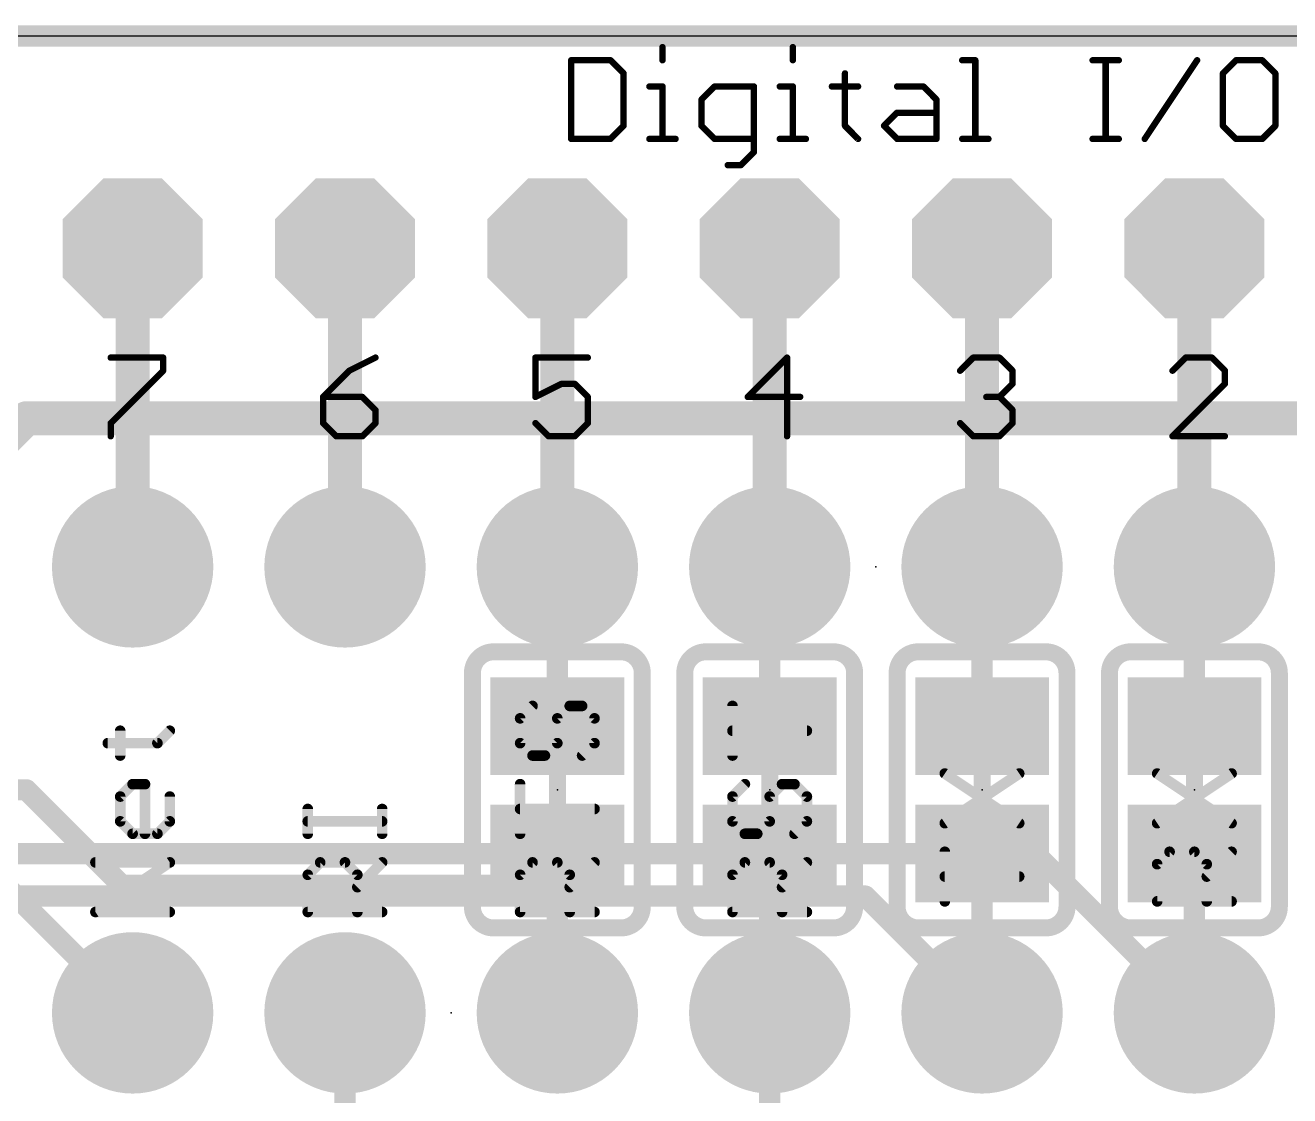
# Model space of a CAD drawing. Extents: x -0.1 to 68.7, y -0.1 to 53.5.
# Drawn here: x 44.44 to 59.56, y 40.67 to 53.47 of the extents above; entities that cross this region are included whole.
import ezdxf

# ---------------------------------------------------------------- set-up
doc = ezdxf.new("R2010")
doc.units = 0
for name, color, linetype in [('1', 12, 'CONTINUOUS'), ('16', 132, 'CONTINUOUS'), ('17', 110, 'CONTINUOUS'), ('20', 53, 'CONTINUOUS'), ('21', 40, 'CONTINUOUS'), ('22', 6, 'CONTINUOUS'), ('23', 53, 'CONTINUOUS'), ('24', 53, 'CONTINUOUS')]:
    doc.layers.add(name, color=color, linetype=linetype)

# ---------------------------------------------------------------- blocks, each defined once
blk = doc.blocks.new('ROUNDP')
at = {"const_width": 0.5}
blk.add_lwpolyline([(0, -0.25, 1), (0, 0.25, 1), (0, -0.25)], format="xyb", dxfattribs=at)
blk = doc.blocks.new('OCTAGONP')
at = {"const_width": 0.5}
blk.add_lwpolyline([(-0.25, -0.1036), (-0.25, 0.1036), (-0.1036, 0.25), (0.1036, 0.25), (0.25, 0.1036), (0.25, -0.1036), (0.1036, -0.25), (-0.1036, -0.25), (-0.25, -0.1036), (-0.25, 0.1036)], dxfattribs=at)
blk = doc.blocks.new('RECT')
blk.add_solid([(-0.5, -0.5), (0.5, -0.5), (-0.5, 0.5), (0.5, 0.5)])

msp = doc.modelspace()

# ---------------------------------------------------------------- linework, layer by layer
at = {"layer": '1'}
for points, const_width in [([(0, 53.34), (64.516, 53.34)], 0.254), ([(45.72, 50.8), (45.72, 46.99)], 0.4064), ([(48.26, 50.8), (48.26, 46.99)], 0.4064), ([(50.8, 50.8), (50.8, 46.99)], 0.4064), ([(53.34, 50.8), (53.34, 46.99)], 0.4064), ([(55.88, 50.8), (55.88, 46.99)], 0.4064), ([(58.42, 50.8), (58.42, 46.99)], 0.4064), ([(38.735, 43.561), (56.515, 43.561)], 0.254), ([(56.515, 43.561), (58.42, 41.656)], 0.254), ([(40.005, 43.053), (54.483, 43.053)], 0.254), ([(54.483, 43.053), (55.88, 41.656)], 0.254), ([(48.26, 39.116), (48.26, 41.656)], 0.254), ([(53.34, 40.513), (53.34, 41.656)], 0.254)]:
    msp.add_lwpolyline(points, dxfattribs=dict(at, const_width=const_width))
for points, const_width in [([(45.8216, 50.8, 1), (45.6184, 50.8)], 0.2032), ([(48.3616, 50.8, 1), (48.1584, 50.8)], 0.2032), ([(50.9016, 50.8, 1), (50.6984, 50.8)], 0.2032), ([(53.4416, 50.8, 1), (53.2384, 50.8)], 0.2032), ([(55.9816, 50.8, 1), (55.7784, 50.8)], 0.2032), ([(58.5216, 50.8, 1), (58.3184, 50.8)], 0.2032), ([(45.6184, 46.99, 1), (45.8216, 46.99)], 0.2032), ([(48.1584, 46.99, 1), (48.3616, 46.99)], 0.2032), ([(50.6984, 46.99, 1), (50.9016, 46.99)], 0.2032), ([(53.2384, 46.99, 1), (53.4416, 46.99)], 0.2032), ([(55.7784, 46.99, 1), (55.9816, 46.99)], 0.2032), ([(58.3184, 46.99, 1), (58.5216, 46.99)], 0.2032), ([(56.5599, 43.6059, 1), (56.4701, 43.5161)], 0.127), ([(56.515, 43.4975, 1), (56.515, 43.6245)], 0.127), ([(54.5279, 43.0979, 1), (54.4381, 43.0081)], 0.127), ([(54.483, 42.9895, 1), (54.483, 43.1165)], 0.127), ([(48.3235, 41.656, 1), (48.1965, 41.656)], 0.127), ([(53.4035, 41.656, 1), (53.2765, 41.656)], 0.127), ([(55.8351, 41.6111, 1), (55.9249, 41.7009)], 0.127), ([(58.3751, 41.6111, 1), (58.4649, 41.7009)], 0.127)]:
    msp.add_lwpolyline(points, format="xyb", dxfattribs=dict(at, const_width=const_width))
at = {"layer": '16'}
for points, const_width in [([(0, 53.34), (64.516, 53.34)], 0.254), ([(43.688, 48.006), (44.45, 48.768)], 0.4064), ([(44.45, 48.768), (64.77, 48.768)], 0.4064), ([(50.8, 45.085), (50.8, 46.99)], 0.254), ([(53.34, 46.99), (53.34, 45.085)], 0.254), ([(55.88, 46.99), (55.88, 45.085)], 0.254), ([(58.42, 46.99), (58.42, 45.085)], 0.254), ([(44.45, 44.323), (37.211, 44.323)], 0.254), ([(45.593, 43.18), (44.45, 44.323)], 0.254), ([(50.8, 43.561), (50.8, 43.18)], 0.254), ([(53.34, 43.561), (53.34, 41.656)], 0.254), ([(55.88, 43.561), (55.88, 41.656)], 0.254), ([(58.42, 43.561), (58.42, 41.656)], 0.254), ([(45.72, 41.656), (44.069, 43.307)], 0.254), ([(50.8, 43.18), (45.593, 43.18)], 0.254), ([(50.8, 43.18), (50.8, 41.656)], 0.254)]:
    msp.add_lwpolyline(points, dxfattribs=dict(at, const_width=const_width))
for points, const_width in [([(44.45, 48.8696, 1), (44.45, 48.6664)], 0.2032), ([(44.5218, 48.6962, 1), (44.3782, 48.8398)], 0.2032), ([(50.8635, 46.99, 1), (50.7365, 46.99)], 0.127), ([(53.4035, 46.99, 1), (53.2765, 46.99)], 0.127), ([(55.9435, 46.99, 1), (55.8165, 46.99)], 0.127), ([(58.4835, 46.99, 1), (58.3565, 46.99)], 0.127), ([(50.7365, 45.085, 1), (50.8635, 45.085)], 0.127), ([(53.2765, 45.085, 1), (53.4035, 45.085)], 0.127), ([(55.8165, 45.085, 1), (55.9435, 45.085)], 0.127), ([(58.3565, 45.085, 1), (58.4835, 45.085)], 0.127), ([(44.4949, 44.3679, 1), (44.4051, 44.2781)], 0.127), ([(44.45, 44.2595, 1), (44.45, 44.3865)], 0.127), ([(50.8635, 43.561, 1), (50.7365, 43.561)], 0.127), ([(53.4035, 43.561, 1), (53.2765, 43.561)], 0.127), ([(55.9435, 43.561, 1), (55.8165, 43.561)], 0.127), ([(58.4835, 43.561, 1), (58.3565, 43.561)], 0.127), ([(45.593, 43.2435, 1), (45.593, 43.1165)], 0.127), ([(45.5481, 43.1351, 1), (45.6379, 43.2249)], 0.127), ([(50.8635, 43.18, 1), (50.7365, 43.18)], 0.127), ([(50.8, 43.1165, 1), (50.8, 43.2435)], 0.127), ([(50.7365, 43.18, 1), (50.8635, 43.18)], 0.127), ([(45.6751, 41.6111, 1), (45.7649, 41.7009)], 0.127), ([(50.7365, 41.656, 1), (50.8635, 41.656)], 0.127), ([(53.2765, 41.656, 1), (53.4035, 41.656)], 0.127), ([(55.8165, 41.656, 1), (55.9435, 41.656)], 0.127), ([(58.3565, 41.656, 1), (58.4835, 41.656)], 0.127)]:
    msp.add_lwpolyline(points, format="xyb", dxfattribs=dict(at, const_width=const_width))
at = {"layer": '20'}
msp.add_line((0, 53.34), (64.516, 53.34), dxfattribs=at)
at = {"layer": '21'}
for points, const_width in [([(52.0764, 53.2055, 1), (52.0383, 53.2055)], 0.0381), ([(53.6356, 53.2055, 1), (53.5975, 53.2055)], 0.0381), ([(50.9841, 53.0487, 1), (50.946, 53.0487)], 0.0381), ([(50.9651, 53.0678, 1), (50.9651, 53.0297)], 0.0381), ([(51.4489, 53.0622, 1), (51.4219, 53.0352)], 0.0381), ([(51.4354, 53.0297, 1), (51.4354, 53.0678)], 0.0381), ([(55.6427, 53.0678, 1), (55.6427, 53.0297)], 0.0381), ([(55.8185, 53.0487, 1), (55.7804, 53.0487)], 0.0381), ([(55.7995, 53.0297, 1), (55.7995, 53.0678)], 0.0381), ([(57.2019, 53.0678, 1), (57.2019, 53.0297)], 0.0381), ([(57.3777, 53.0487, 1), (57.3396, 53.0487)], 0.0381), ([(57.5154, 53.0297, 1), (57.5154, 53.0678)], 0.0381), ([(58.4685, 53.0381, 1), (58.4368, 53.0593)], 0.0381), ([(58.9179, 53.0678, 1), (58.9179, 53.0297)], 0.0381), ([(58.9313, 53.0352, 1), (58.9044, 53.0622)], 0.0381), ([(59.2449, 53.0622, 1), (59.2179, 53.0352)], 0.0381), ([(59.2314, 53.0297, 1), (59.2314, 53.0678)], 0.0381), ([(52.0383, 53.0487, 1), (52.0764, 53.0487)], 0.0381), ([(53.5975, 53.0487, 1), (53.6356, 53.0487)], 0.0381), ([(51.6112, 52.8919, 1), (51.5731, 52.8919)], 0.0381), ([(51.5787, 52.8785, 1), (51.6056, 52.9054)], 0.0381), ([(54.2593, 52.8919, 1), (54.2212, 52.8919)], 0.0381), ([(58.7801, 52.8919, 1), (58.742, 52.8919)], 0.0381), ([(58.7476, 52.9054, 1), (58.7746, 52.8785)], 0.0381), ([(59.4072, 52.8919, 1), (59.3691, 52.8919)], 0.0381), ([(59.3747, 52.8785, 1), (59.4016, 52.9054)], 0.0381), ([(51.9006, 52.7542, 1), (51.9006, 52.7161)], 0.0381), ([(52.0764, 52.7352, 1), (52.0383, 52.7352)], 0.0381), ([(52.0574, 52.7161, 1), (52.0574, 52.7542)], 0.0381), ([(52.6811, 52.7542, 1), (52.6811, 52.7161)], 0.0381), ([(52.6945, 52.7217, 1), (52.6676, 52.7486)], 0.0381), ([(53.1704, 52.7352, 1), (53.1323, 52.7352)], 0.0381), ([(53.1514, 52.7161, 1), (53.1514, 52.7542)], 0.0381), ([(53.4598, 52.7542, 1), (53.4598, 52.7161)], 0.0381), ([(53.6356, 52.7352, 1), (53.5975, 52.7352)], 0.0381), ([(53.6166, 52.7161, 1), (53.6166, 52.7542)], 0.0381), ([(54.0835, 52.7542, 1), (54.0835, 52.7161)], 0.0381), ([(54.397, 52.7161, 1), (54.397, 52.7542)], 0.0381), ([(54.8639, 52.7542, 1), (54.8639, 52.7161)], 0.0381), ([(55.1909, 52.7486, 1), (55.164, 52.7217)], 0.0381), ([(55.1775, 52.7161, 1), (55.1775, 52.7542)], 0.0381), ([(52.5433, 52.5784, 1), (52.5052, 52.5784)], 0.0381), ([(52.5108, 52.5919, 1), (52.5378, 52.5649)], 0.0381), ([(55.3533, 52.5784, 1), (55.3152, 52.5784)], 0.0381), ([(55.3208, 52.5649, 1), (55.3477, 52.5919)], 0.0381), ([(54.8639, 52.4407, 1), (54.8639, 52.4026)], 0.0381), ([(54.8774, 52.4082, 1), (54.8505, 52.4351)], 0.0381), ([(55.3342, 52.4026, 1), (55.3342, 52.4407)], 0.0381), ([(51.5731, 52.2649, 1), (51.6112, 52.2649)], 0.0381), ([(51.6056, 52.2514, 1), (51.5787, 52.2783)], 0.0381), ([(52.5378, 52.2783, 1), (52.5108, 52.2514)], 0.0381), ([(52.5052, 52.2649, 1), (52.5433, 52.2649)], 0.0381), ([(54.2537, 52.2783, 1), (54.2268, 52.2514)], 0.0381), ([(54.2212, 52.2649, 1), (54.2593, 52.2649)], 0.0381), ([(54.7206, 52.2783, 1), (54.6937, 52.2514)], 0.0381), ([(54.6937, 52.2783, 1), (54.7206, 52.2514)], 0.0381), ([(58.742, 52.2649, 1), (58.7801, 52.2649)], 0.0381), ([(58.7746, 52.2783, 1), (58.7476, 52.2514)], 0.0381), ([(59.3691, 52.2649, 1), (59.4072, 52.2649)], 0.0381), ([(59.4016, 52.2514, 1), (59.3747, 52.2783)], 0.0381), ([(50.946, 52.1081, 1), (50.9841, 52.1081)], 0.0381), ([(50.9651, 52.1272, 1), (50.9651, 52.0891)], 0.0381), ([(51.4219, 52.1216, 1), (51.4489, 52.0946)], 0.0381), ([(51.4354, 52.0891, 1), (51.4354, 52.1272)], 0.0381), ([(51.9006, 52.1272, 1), (51.9006, 52.0891)], 0.0381), ([(52.0383, 52.1081, 1), (52.0764, 52.1081)], 0.0381), ([(52.2142, 52.0891, 1), (52.2142, 52.1272)], 0.0381), ([(52.6811, 52.1272, 1), (52.6811, 52.0891)], 0.0381), ([(52.6676, 52.0946, 1), (52.6945, 52.1216)], 0.0381), ([(53.1514, 52.0891, 1), (53.1514, 52.1272)], 0.0381), ([(53.4598, 52.1272, 1), (53.4598, 52.0891)], 0.0381), ([(53.5975, 52.1081, 1), (53.6356, 52.1081)], 0.0381), ([(53.7734, 52.0891, 1), (53.7734, 52.1272)], 0.0381), ([(54.3836, 52.0946, 1), (54.4105, 52.1216)], 0.0381), ([(54.8639, 52.1272, 1), (54.8639, 52.0891)], 0.0381), ([(54.8505, 52.0946, 1), (54.8774, 52.1216)], 0.0381), ([(55.3152, 52.1081, 1), (55.3533, 52.1081)], 0.0381), ([(55.3342, 52.0891, 1), (55.3342, 52.1272)], 0.0381), ([(55.6427, 52.1272, 1), (55.6427, 52.0891)], 0.0381), ([(55.7804, 52.1081, 1), (55.8185, 52.1081)], 0.0381), ([(55.9562, 52.0891, 1), (55.9562, 52.1272)], 0.0381), ([(57.2019, 52.1272, 1), (57.2019, 52.0891)], 0.0381), ([(57.3396, 52.1081, 1), (57.3777, 52.1081)], 0.0381), ([(57.5154, 52.0891, 1), (57.5154, 52.1272)], 0.0381), ([(57.8097, 52.1187, 1), (57.8414, 52.0975)], 0.0381), ([(58.9179, 52.1272, 1), (58.9179, 52.0891)], 0.0381), ([(58.9044, 52.0946, 1), (58.9313, 52.1216)], 0.0381), ([(59.2179, 52.1216, 1), (59.2449, 52.0946)], 0.0381), ([(59.2314, 52.0891, 1), (59.2314, 52.1272)], 0.0381), ([(53.1323, 51.9513, 1), (53.1704, 51.9513)], 0.0381), ([(53.1648, 51.9379, 1), (53.1379, 51.9648)], 0.0381), ([(52.8378, 51.8136, 1), (52.8378, 51.7755)], 0.0381), ([(52.9811, 51.808, 1), (53.0081, 51.7811)], 0.0381), ([(52.9946, 51.7755, 1), (52.9946, 51.8136)], 0.0381), ([(45.4576, 49.5118, 1), (45.4576, 49.4737)], 0.0381), ([(46.1037, 49.4927, 1), (46.0656, 49.4927)], 0.0381), ([(46.0847, 49.4737, 1), (46.0847, 49.5118)], 0.0381), ([(48.6332, 49.4757, 1), (48.6161, 49.5097)], 0.0381), ([(50.5376, 49.5118, 1), (50.5376, 49.4737)], 0.0381), ([(50.5566, 49.4927, 1), (50.5185, 49.4927)], 0.0381), ([(51.1647, 49.4737, 1), (51.1647, 49.5118)], 0.0381), ([(53.5669, 49.4927, 1), (53.5288, 49.4927)], 0.0381), ([(53.5614, 49.4792, 1), (53.5344, 49.5062)], 0.0381), ([(55.7743, 49.5118, 1), (55.7743, 49.4737)], 0.0381), ([(55.7878, 49.4792, 1), (55.7609, 49.5062)], 0.0381), ([(56.1014, 49.5062, 1), (56.0744, 49.4792)], 0.0381), ([(56.0879, 49.4737, 1), (56.0879, 49.5118)], 0.0381), ([(58.3143, 49.5118, 1), (58.3143, 49.4737)], 0.0381), ([(58.3278, 49.4792, 1), (58.3009, 49.5062)], 0.0381), ([(58.6414, 49.5062, 1), (58.6144, 49.4792)], 0.0381), ([(58.6279, 49.4737, 1), (58.6279, 49.5118)], 0.0381), ([(46.0656, 49.3359, 1), (46.1037, 49.3359)], 0.0381), ([(46.0981, 49.3225, 1), (46.0712, 49.3494)], 0.0381), ([(48.3026, 49.353, 1), (48.3196, 49.3189)], 0.0381), ([(48.3246, 49.3225, 1), (48.2976, 49.3494)], 0.0381), ([(55.6041, 49.3494, 1), (55.6311, 49.3225)], 0.0381), ([(56.2637, 49.3359, 1), (56.2256, 49.3359)], 0.0381), ([(56.2312, 49.3225, 1), (56.2581, 49.3494)], 0.0381), ([(58.1441, 49.3494, 1), (58.1711, 49.3225)], 0.0381), ([(58.8037, 49.3359, 1), (58.7656, 49.3359)], 0.0381), ([(58.7712, 49.3225, 1), (58.7981, 49.3494)], 0.0381), ([(50.8511, 49.1982, 1), (50.8511, 49.1601)], 0.0381), ([(50.8596, 49.1621, 1), (50.8426, 49.1962)], 0.0381), ([(51.0214, 49.1926, 1), (50.9944, 49.1657)], 0.0381), ([(51.0079, 49.1601, 1), (51.0079, 49.1982)], 0.0381), ([(56.2256, 49.1792, 1), (56.2637, 49.1792)], 0.0381), ([(56.2581, 49.1657, 1), (56.2312, 49.1926)], 0.0381), ([(58.7656, 49.1792, 1), (58.8037, 49.1792)], 0.0381), ([(58.7981, 49.1657, 1), (58.7712, 49.1926)], 0.0381), ([(48.0166, 49.0224, 1), (47.9785, 49.0224)], 0.0381), ([(47.9976, 49.0415, 1), (47.9976, 49.0034)], 0.0381), ([(47.9841, 49.0359, 1), (48.0111, 49.0089)], 0.0381), ([(48.4814, 49.0359, 1), (48.4544, 49.0089)], 0.0381), ([(48.4679, 49.0034, 1), (48.4679, 49.0415)], 0.0381), ([(50.5291, 49.0394, 1), (50.5461, 49.0054)], 0.0381), ([(50.5185, 49.0224, 1), (50.5566, 49.0224)], 0.0381), ([(51.1837, 49.0224, 1), (51.1456, 49.0224)], 0.0381), ([(51.1512, 49.0089, 1), (51.1781, 49.0359)], 0.0381), ([(53.0776, 49.0415, 1), (53.0776, 49.0034)], 0.0381), ([(53.0641, 49.0359, 1), (53.0911, 49.0089)], 0.0381), ([(53.7047, 49.0034, 1), (53.7047, 49.0415)], 0.0381), ([(55.9311, 49.0415, 1), (55.9311, 49.0034)], 0.0381), ([(56.1014, 49.0359, 1), (56.0744, 49.0089)], 0.0381), ([(56.0744, 49.0359, 1), (56.1014, 49.0089)], 0.0381), ([(56.0879, 49.0034, 1), (56.0879, 49.0415)], 0.0381), ([(48.6437, 48.8656, 1), (48.6056, 48.8656)], 0.0381), ([(48.6112, 48.8522, 1), (48.6381, 48.8791)], 0.0381), ([(56.2637, 48.8656, 1), (56.2256, 48.8656)], 0.0381), ([(56.2312, 48.8522, 1), (56.2581, 48.8791)], 0.0381), ([(45.4766, 48.7089, 1), (45.4385, 48.7089)], 0.0381), ([(45.4441, 48.7223, 1), (45.4711, 48.6954)], 0.0381), ([(47.9785, 48.7089, 1), (48.0166, 48.7089)], 0.0381), ([(48.0111, 48.7223, 1), (47.9841, 48.6954)], 0.0381), ([(48.6056, 48.7089, 1), (48.6437, 48.7089)], 0.0381), ([(48.6381, 48.6954, 1), (48.6112, 48.7223)], 0.0381), ([(50.5511, 48.7223, 1), (50.5241, 48.6954)], 0.0381), ([(51.1456, 48.7089, 1), (51.1837, 48.7089)], 0.0381), ([(51.1781, 48.6954, 1), (51.1512, 48.7223)], 0.0381), ([(55.6311, 48.7223, 1), (55.6041, 48.6954)], 0.0381), ([(56.2256, 48.7089, 1), (56.2637, 48.7089)], 0.0381), ([(56.2581, 48.6954, 1), (56.2312, 48.7223)], 0.0381), ([(45.4385, 48.5521, 1), (45.4766, 48.5521)], 0.0381), ([(48.1543, 48.5712, 1), (48.1543, 48.5331)], 0.0381), ([(48.1409, 48.5386, 1), (48.1678, 48.5656)], 0.0381), ([(48.4544, 48.5656, 1), (48.4814, 48.5386)], 0.0381), ([(48.4679, 48.5331, 1), (48.4679, 48.5712)], 0.0381), ([(50.6943, 48.5712, 1), (50.6943, 48.5331)], 0.0381), ([(50.6809, 48.5386, 1), (50.7078, 48.5656)], 0.0381), ([(50.9944, 48.5656, 1), (51.0214, 48.5386)], 0.0381), ([(51.0079, 48.5331, 1), (51.0079, 48.5712)], 0.0381), ([(53.5288, 48.5521, 1), (53.5669, 48.5521)], 0.0381), ([(55.7743, 48.5712, 1), (55.7743, 48.5331)], 0.0381), ([(55.7609, 48.5386, 1), (55.7878, 48.5656)], 0.0381), ([(56.0744, 48.5656, 1), (56.1014, 48.5386)], 0.0381), ([(56.0879, 48.5331, 1), (56.0879, 48.5712)], 0.0381), ([(58.1576, 48.5712, 1), (58.1576, 48.5331)], 0.0381), ([(58.1441, 48.5656, 1), (58.1711, 48.5386)], 0.0381), ([(58.7847, 48.5331, 1), (58.7847, 48.5712)], 0.0381), ([(50.5255, 45.3043, 1), (50.4806, 45.3492)], 0.0635), ([(50.9479, 45.3585, 1), (50.9479, 45.295)], 0.0635), ([(50.9704, 45.3043, 1), (50.9255, 45.3492)], 0.0635), ([(51.1187, 45.3492, 1), (51.0738, 45.3043)], 0.0635), ([(51.0962, 45.295, 1), (51.0962, 45.3585)], 0.0635), ([(52.9265, 45.3267, 1), (52.863, 45.3267)], 0.0635), ([(50.3865, 45.1784, 1), (50.323, 45.1784)], 0.0635), ([(50.3323, 45.2009, 1), (50.3772, 45.156)], 0.0635), ([(50.8314, 45.1784, 1), (50.7679, 45.1784)], 0.0635), ([(50.7772, 45.2009, 1), (50.8221, 45.156)], 0.0635), ([(51.2763, 45.1784, 1), (51.2127, 45.1784)], 0.0635), ([(51.222, 45.156, 1), (51.267, 45.2009)], 0.0635), ([(45.6031, 45.0301, 1), (45.5396, 45.0301)], 0.0635), ([(46.187, 45.0077, 1), (46.142, 45.0526)], 0.0635), ([(52.8947, 45.0619, 1), (52.8947, 44.9984)], 0.0635), ([(53.7845, 44.9984, 1), (53.7845, 45.0619)], 0.0635), ([(45.423, 44.9136, 1), (45.423, 44.8501)], 0.0635), ([(45.9938, 44.9043, 1), (46.0387, 44.8594)], 0.0635), ([(46.0162, 44.8501, 1), (46.0162, 44.9136)], 0.0635), ([(50.3772, 44.9043, 1), (50.3323, 44.8594)], 0.0635), ([(50.8221, 44.8594, 1), (50.7772, 44.9043)], 0.0635), ([(51.267, 44.8594, 1), (51.222, 44.9043)], 0.0635), ([(50.323, 44.8818, 1), (50.3865, 44.8818)], 0.0635), ([(50.503, 44.7653, 1), (50.503, 44.7018)], 0.0635), ([(50.4806, 44.7111, 1), (50.5255, 44.756)], 0.0635), ([(50.6289, 44.756, 1), (50.6738, 44.7111)], 0.0635), ([(50.6513, 44.7018, 1), (50.6513, 44.7653)], 0.0635), ([(50.7679, 44.8818, 1), (50.8314, 44.8818)], 0.0635), ([(51.0738, 44.756, 1), (51.1187, 44.7111)], 0.0635), ([(51.2127, 44.8818, 1), (51.2763, 44.8818)], 0.0635), ([(45.5396, 44.7335, 1), (45.6031, 44.7335)], 0.0635), ([(52.863, 44.7335, 1), (52.9265, 44.7335)], 0.0635), ([(55.4524, 44.5446, 1), (55.4171, 44.4918)], 0.0635), ([(56.3421, 44.4918, 1), (56.3069, 44.5446)], 0.0635), ([(57.9924, 44.5446, 1), (57.9571, 44.4918)], 0.0635), ([(58.8821, 44.4918, 1), (58.8469, 44.5446)], 0.0635), ([(45.7196, 44.4229, 1), (45.7196, 44.3594)], 0.0635), ([(45.7421, 44.3687, 1), (45.6972, 44.4136)], 0.0635), ([(45.8997, 44.3912, 1), (45.8362, 44.3912)], 0.0635), ([(45.8679, 44.3594, 1), (45.8679, 44.4229)], 0.0635), ([(50.3865, 44.3912, 1), (50.323, 44.3912)], 0.0635), ([(53.0655, 44.3687, 1), (53.0206, 44.4136)], 0.0635), ([(53.4879, 44.4229, 1), (53.4879, 44.3594)], 0.0635), ([(53.5104, 44.3687, 1), (53.4655, 44.4136)], 0.0635), ([(53.6587, 44.4136, 1), (53.6138, 44.3687)], 0.0635), ([(53.6362, 44.3594, 1), (53.6362, 44.4229)], 0.0635), ([(45.6031, 44.2429, 1), (45.5396, 44.2429)], 0.0635), ([(45.5489, 44.2653, 1), (45.5938, 44.2204)], 0.0635), ([(46.1963, 44.2429, 1), (46.1328, 44.2429)], 0.0635), ([(52.9265, 44.2429, 1), (52.863, 44.2429)], 0.0635), ([(52.8723, 44.2653, 1), (52.9172, 44.2204)], 0.0635), ([(53.3714, 44.2429, 1), (53.3079, 44.2429)], 0.0635), ([(53.3172, 44.2653, 1), (53.3621, 44.2204)], 0.0635), ([(53.8163, 44.2429, 1), (53.7527, 44.2429)], 0.0635), ([(53.762, 44.2204, 1), (53.807, 44.2653)], 0.0635), ([(47.8465, 44.0946, 1), (47.783, 44.0946)], 0.0635), ([(48.7363, 44.0946, 1), (48.6728, 44.0946)], 0.0635), ([(50.3547, 44.1264, 1), (50.3547, 44.0629)], 0.0635), ([(51.2445, 44.0629, 1), (51.2445, 44.1264)], 0.0635), ([(45.5396, 43.9463, 1), (45.6031, 43.9463)], 0.0635), ([(45.5938, 43.9688, 1), (45.5489, 43.9239)], 0.0635), ([(45.7196, 43.8298, 1), (45.7196, 43.7663)], 0.0635), ([(46.0162, 43.7663, 1), (46.0162, 43.8298)], 0.0635), ([(46.1328, 43.9463, 1), (46.1963, 43.9463)], 0.0635), ([(46.187, 43.9239, 1), (46.142, 43.9688)], 0.0635), ([(47.8147, 43.9781, 1), (47.8147, 43.9146)], 0.0635), ([(48.7045, 43.9146, 1), (48.7045, 43.9781)], 0.0635), ([(52.863, 43.9463, 1), (52.9265, 43.9463)], 0.0635), ([(52.9172, 43.9688, 1), (52.8723, 43.9239)], 0.0635), ([(53.043, 43.8298, 1), (53.043, 43.7663)], 0.0635), ([(53.1913, 43.7663, 1), (53.1913, 43.8298)], 0.0635), ([(53.3079, 43.9463, 1), (53.3714, 43.9463)], 0.0635), ([(53.3621, 43.9239, 1), (53.3172, 43.9688)], 0.0635), ([(53.7527, 43.9463, 1), (53.8163, 43.9463)], 0.0635), ([(53.807, 43.9239, 1), (53.762, 43.9688)], 0.0635), ([(55.4171, 43.9514, 1), (55.4524, 43.8986)], 0.0635), ([(56.3069, 43.8986, 1), (56.3421, 43.9514)], 0.0635), ([(57.9571, 43.9514, 1), (57.9924, 43.8986)], 0.0635), ([(58.8469, 43.8986, 1), (58.8821, 43.9514)], 0.0635), ([(45.6972, 43.7756, 1), (45.7421, 43.8205)], 0.0635), ([(45.8362, 43.798, 1), (45.8997, 43.798)], 0.0635), ([(45.9938, 43.8205, 1), (46.0387, 43.7756)], 0.0635), ([(47.783, 43.798, 1), (47.8465, 43.798)], 0.0635), ([(48.6728, 43.798, 1), (48.7363, 43.798)], 0.0635), ([(50.323, 43.798, 1), (50.3865, 43.798)], 0.0635), ([(53.0206, 43.7756, 1), (53.0655, 43.8205)], 0.0635), ([(53.1689, 43.8205, 1), (53.2138, 43.7756)], 0.0635), ([(53.6138, 43.8205, 1), (53.6587, 43.7756)], 0.0635), ([(55.4665, 43.5827, 1), (55.403, 43.5827)], 0.0635), ([(58.123, 43.6144, 1), (58.123, 43.5509)], 0.0635), ([(58.1455, 43.5602, 1), (58.1006, 43.6051)], 0.0635), ([(58.4421, 43.6051, 1), (58.3972, 43.5602)], 0.0635), ([(58.4196, 43.5509, 1), (58.4196, 43.6144)], 0.0635), ([(58.887, 43.5602, 1), (58.842, 43.6051)], 0.0635), ([(45.2747, 43.4874, 1), (45.2747, 43.4239)], 0.0635), ([(46.1821, 43.4293, 1), (46.1469, 43.4821)], 0.0635), ([(46.1645, 43.4239, 1), (46.1645, 43.4874)], 0.0635), ([(47.963, 43.4874, 1), (47.963, 43.4239)], 0.0635), ([(47.9855, 43.4332, 1), (47.9406, 43.4781)], 0.0635), ([(48.2821, 43.4781, 1), (48.2372, 43.4332)], 0.0635), ([(48.2596, 43.4239, 1), (48.2596, 43.4874)], 0.0635), ([(48.727, 43.4332, 1), (48.682, 43.4781)], 0.0635), ([(50.503, 43.4874, 1), (50.503, 43.4239)], 0.0635), ([(50.5255, 43.4332, 1), (50.4806, 43.4781)], 0.0635), ([(50.8221, 43.4781, 1), (50.7772, 43.4332)], 0.0635), ([(50.7996, 43.4239, 1), (50.7996, 43.4874)], 0.0635), ([(51.267, 43.4332, 1), (51.222, 43.4781)], 0.0635), ([(53.043, 43.4874, 1), (53.043, 43.4239)], 0.0635), ([(53.0655, 43.4332, 1), (53.0206, 43.4781)], 0.0635), ([(53.3621, 43.4781, 1), (53.3172, 43.4332)], 0.0635), ([(53.3396, 43.4239, 1), (53.3396, 43.4874)], 0.0635), ([(53.807, 43.4332, 1), (53.762, 43.4781)], 0.0635), ([(58.0065, 43.4344, 1), (57.943, 43.4344)], 0.0635), ([(57.9523, 43.4568, 1), (57.9972, 43.4119)], 0.0635), ([(58.5997, 43.4344, 1), (58.5362, 43.4344)], 0.0635), ([(58.5455, 43.4119, 1), (58.5904, 43.4568)], 0.0635), ([(47.8465, 43.3074, 1), (47.783, 43.3074)], 0.0635), ([(47.7923, 43.3298, 1), (47.8372, 43.2849)], 0.0635), ([(48.4397, 43.3074, 1), (48.3762, 43.3074)], 0.0635), ([(48.3855, 43.2849, 1), (48.4304, 43.3298)], 0.0635), ([(50.3865, 43.3074, 1), (50.323, 43.3074)], 0.0635), ([(50.3323, 43.3298, 1), (50.3772, 43.2849)], 0.0635), ([(50.9797, 43.3074, 1), (50.9162, 43.3074)], 0.0635), ([(50.9255, 43.2849, 1), (50.9704, 43.3298)], 0.0635), ([(52.9265, 43.3074, 1), (52.863, 43.3074)], 0.0635), ([(52.8723, 43.3298, 1), (52.9172, 43.2849)], 0.0635), ([(53.5197, 43.3074, 1), (53.4562, 43.3074)], 0.0635), ([(53.4655, 43.2849, 1), (53.5104, 43.3298)], 0.0635), ([(55.4347, 43.3178, 1), (55.4347, 43.2543)], 0.0635), ([(56.3245, 43.2543, 1), (56.3245, 43.3178)], 0.0635), ([(58.5455, 43.3085, 1), (58.5904, 43.2636)], 0.0635), ([(48.3855, 43.1815, 1), (48.4304, 43.1366)], 0.0635), ([(50.9255, 43.1815, 1), (50.9704, 43.1366)], 0.0635), ([(53.4655, 43.1815, 1), (53.5104, 43.1366)], 0.0635), ([(55.403, 42.9895, 1), (55.4665, 42.9895)], 0.0635), ([(57.9747, 43.0213, 1), (57.9747, 42.9577)], 0.0635), ([(57.943, 42.9895, 1), (58.0065, 42.9895)], 0.0635), ([(58.5362, 42.9895, 1), (58.5997, 42.9895)], 0.0635), ([(58.8645, 42.9577, 1), (58.8645, 43.0213)], 0.0635), ([(45.2747, 42.8943, 1), (45.2747, 42.8308)], 0.0635), ([(45.2571, 42.8889, 1), (45.2924, 42.8361)], 0.0635), ([(46.1645, 42.8308, 1), (46.1645, 42.8943)], 0.0635), ([(47.8147, 42.8943, 1), (47.8147, 42.8308)], 0.0635), ([(47.783, 42.8625, 1), (47.8465, 42.8625)], 0.0635), ([(48.3762, 42.8625, 1), (48.4397, 42.8625)], 0.0635), ([(48.7045, 42.8308, 1), (48.7045, 42.8943)], 0.0635), ([(50.3547, 42.8943, 1), (50.3547, 42.8308)], 0.0635), ([(50.323, 42.8625, 1), (50.3865, 42.8625)], 0.0635), ([(50.9162, 42.8625, 1), (50.9797, 42.8625)], 0.0635), ([(51.2445, 42.8308, 1), (51.2445, 42.8943)], 0.0635), ([(52.8947, 42.8943, 1), (52.8947, 42.8308)], 0.0635), ([(52.863, 42.8625, 1), (52.9265, 42.8625)], 0.0635), ([(53.4562, 42.8625, 1), (53.5197, 42.8625)], 0.0635), ([(53.7845, 42.8308, 1), (53.7845, 42.8943)], 0.0635)]:
    msp.add_lwpolyline(points, format="xyb", dxfattribs=dict(at, const_width=const_width))
for points, const_width in [([(52.0574, 53.2055), (52.0574, 53.0487)], 0.0762), ([(53.6166, 53.2055), (53.6166, 53.0487)], 0.0762), ([(50.9651, 53.0487), (50.9651, 52.1081)], 0.0762), ([(51.4354, 53.0487), (50.9651, 53.0487)], 0.0762), ([(51.5922, 52.8919), (51.4354, 53.0487)], 0.0762), ([(55.6427, 53.0487), (55.7995, 53.0487)], 0.0762), ([(55.7995, 53.0487), (55.7995, 52.1081)], 0.0762), ([(57.2019, 53.0487), (57.5154, 53.0487)], 0.0762), ([(57.3587, 52.1081), (57.3587, 53.0487)], 0.0762), ([(57.8256, 52.1081), (58.4526, 53.0487)], 0.0762), ([(58.9179, 53.0487), (58.7611, 52.8919)], 0.0762), ([(59.2314, 53.0487), (58.9179, 53.0487)], 0.0762), ([(59.3882, 52.8919), (59.2314, 53.0487)], 0.0762), ([(51.5922, 52.2649), (51.5922, 52.8919)], 0.0762), ([(54.2403, 52.8919), (54.2403, 52.2649)], 0.0762), ([(58.7611, 52.8919), (58.7611, 52.2649)], 0.0762), ([(59.3882, 52.2649), (59.3882, 52.8919)], 0.0762), ([(51.9006, 52.7352), (52.0574, 52.7352)], 0.0762), ([(52.0574, 52.7352), (52.0574, 52.1081)], 0.0762), ([(52.6811, 52.7352), (52.5243, 52.5784)], 0.0762), ([(53.1514, 52.7352), (52.6811, 52.7352)], 0.0762), ([(53.1514, 51.9513), (53.1514, 52.7352)], 0.0762), ([(53.4598, 52.7352), (53.6166, 52.7352)], 0.0762), ([(53.6166, 52.7352), (53.6166, 52.1081)], 0.0762), ([(54.0835, 52.7352), (54.397, 52.7352)], 0.0762), ([(54.8639, 52.7352), (55.1775, 52.7352)], 0.0762), ([(55.1775, 52.7352), (55.3342, 52.5784)], 0.0762), ([(52.5243, 52.5784), (52.5243, 52.2649)], 0.0762), ([(55.3342, 52.5784), (55.3342, 52.1081)], 0.0762), ([(54.7072, 52.2649), (54.8639, 52.4216)], 0.0762), ([(54.8639, 52.4216), (55.3342, 52.4216)], 0.0762), ([(51.4354, 52.1081), (51.5922, 52.2649)], 0.0762), ([(52.5243, 52.2649), (52.6811, 52.1081)], 0.0762), ([(54.2403, 52.2649), (54.397, 52.1081)], 0.0762), ([(54.8639, 52.1081), (54.7072, 52.2649)], 0.0762), ([(58.7611, 52.2649), (58.9179, 52.1081)], 0.0762), ([(59.2314, 52.1081), (59.3882, 52.2649)], 0.0762), ([(50.9651, 52.1081), (51.4354, 52.1081)], 0.0762), ([(51.9006, 52.1081), (52.2142, 52.1081)], 0.0762), ([(52.6811, 52.1081), (53.1514, 52.1081)], 0.0762), ([(53.4598, 52.1081), (53.7734, 52.1081)], 0.0762), ([(55.3342, 52.1081), (54.8639, 52.1081)], 0.0762), ([(55.6427, 52.1081), (55.9562, 52.1081)], 0.0762), ([(57.2019, 52.1081), (57.5154, 52.1081)], 0.0762), ([(58.9179, 52.1081), (59.2314, 52.1081)], 0.0762), ([(52.9946, 51.7946), (53.1514, 51.9513)], 0.0762), ([(52.8378, 51.7946), (52.9946, 51.7946)], 0.0762), ([(45.4576, 49.4927), (46.0847, 49.4927)], 0.0762), ([(46.0847, 49.4927), (46.0847, 49.3359)], 0.0762), ([(48.6247, 49.4927), (48.3111, 49.3359)], 0.0762), ([(51.1647, 49.4927), (50.5376, 49.4927)], 0.0762), ([(50.5376, 49.4927), (50.5376, 49.0224)], 0.0762), ([(53.5479, 49.4927), (53.0776, 49.0224)], 0.0762), ([(53.5479, 48.5521), (53.5479, 49.4927)], 0.0762), ([(55.6176, 49.3359), (55.7743, 49.4927)], 0.0762), ([(55.7743, 49.4927), (56.0879, 49.4927)], 0.0762), ([(56.0879, 49.4927), (56.2447, 49.3359)], 0.0762), ([(58.3143, 49.4927), (58.1576, 49.3359)], 0.0762), ([(58.6279, 49.4927), (58.3143, 49.4927)], 0.0762), ([(58.7847, 49.3359), (58.6279, 49.4927)], 0.0762), ([(46.0847, 49.3359), (45.4576, 48.7089)], 0.0762), ([(48.3111, 49.3359), (47.9976, 49.0224)], 0.0762), ([(56.2447, 49.3359), (56.2447, 49.1792)], 0.0762), ([(58.7847, 49.1792), (58.7847, 49.3359)], 0.0762), ([(50.5376, 49.0224), (50.8511, 49.1792)], 0.0762), ([(50.8511, 49.1792), (51.0079, 49.1792)], 0.0762), ([(51.0079, 49.1792), (51.1647, 49.0224)], 0.0762), ([(56.2447, 49.1792), (56.0879, 49.0224)], 0.0762), ([(58.1576, 48.5521), (58.7847, 49.1792)], 0.0762), ([(47.9976, 49.0224), (47.9976, 48.7089)], 0.0762), ([(48.4679, 49.0224), (47.9976, 49.0224)], 0.0762), ([(48.6247, 48.8656), (48.4679, 49.0224)], 0.0762), ([(51.1647, 49.0224), (51.1647, 48.7089)], 0.0762), ([(53.0776, 49.0224), (53.7047, 49.0224)], 0.0762), ([(56.0879, 49.0224), (55.9311, 49.0224)], 0.0762), ([(56.0879, 49.0224), (56.2447, 48.8656)], 0.0762), ([(48.6247, 48.7089), (48.6247, 48.8656)], 0.0762), ([(56.2447, 48.8656), (56.2447, 48.7089)], 0.0762), ([(45.4576, 48.7089), (45.4576, 48.5521)], 0.0762), ([(47.9976, 48.7089), (48.1543, 48.5521)], 0.0762), ([(48.4679, 48.5521), (48.6247, 48.7089)], 0.0762), ([(50.6943, 48.5521), (50.5376, 48.7089)], 0.0762), ([(51.1647, 48.7089), (51.0079, 48.5521)], 0.0762), ([(55.7743, 48.5521), (55.6176, 48.7089)], 0.0762), ([(56.2447, 48.7089), (56.0879, 48.5521)], 0.0762), ([(48.1543, 48.5521), (48.4679, 48.5521)], 0.0762), ([(51.0079, 48.5521), (50.6943, 48.5521)], 0.0762), ([(56.0879, 48.5521), (55.7743, 48.5521)], 0.0762), ([(58.7847, 48.5521), (58.1576, 48.5521)], 0.0762), ([(50.503, 45.3267), (50.3547, 45.1784)], 0.127), ([(50.7996, 45.1784), (50.9479, 45.3267)], 0.127), ([(50.9479, 45.3267), (51.0962, 45.3267)], 0.127), ([(51.0962, 45.3267), (51.2445, 45.1784)], 0.127), ([(52.8947, 44.7335), (52.8947, 45.3267)], 0.127), ([(50.3547, 45.1784), (50.3547, 44.8818)], 0.127), ([(50.7996, 44.8818), (50.7996, 45.1784)], 0.127), ([(51.2445, 45.1784), (51.2445, 44.8818)], 0.127), ([(45.5713, 44.7335), (45.5713, 45.0301)], 0.127), ([(46.0162, 44.8818), (46.1645, 45.0301)], 0.127), ([(53.7845, 45.0301), (52.8947, 45.0301)], 0.127), ([(45.423, 44.8818), (46.0162, 44.8818)], 0.127), ([(50.3547, 44.8818), (50.503, 44.7335)], 0.127), ([(50.6513, 44.7335), (50.7996, 44.8818)], 0.127), ([(51.2445, 44.8818), (51.0962, 44.7335)], 0.127), ([(50.503, 44.7335), (50.6513, 44.7335)], 0.127), ([(55.4347, 43.925), (56.3245, 44.5182)], 0.127), ([(55.4347, 44.5182), (56.3245, 43.925)], 0.127), ([(57.9747, 43.925), (58.8645, 44.5182)], 0.127), ([(57.9747, 44.5182), (58.8645, 43.925)], 0.127), ([(45.5713, 44.2429), (45.7196, 44.3912)], 0.127), ([(45.7196, 44.3912), (45.8679, 44.3912)], 0.127), ([(45.8679, 44.3912), (45.8679, 43.798)], 0.127), ([(50.3547, 43.798), (50.3547, 44.3912)], 0.127), ([(53.043, 44.3912), (52.8947, 44.2429)], 0.127), ([(53.3396, 44.2429), (53.4879, 44.3912)], 0.127), ([(53.4879, 44.3912), (53.6362, 44.3912)], 0.127), ([(53.6362, 44.3912), (53.7845, 44.2429)], 0.127), ([(45.5713, 43.9463), (45.5713, 44.2429)], 0.127), ([(46.1645, 44.2429), (46.1645, 43.9463)], 0.127), ([(52.8947, 44.2429), (52.8947, 43.9463)], 0.127), ([(53.3396, 43.9463), (53.3396, 44.2429)], 0.127), ([(53.7845, 44.2429), (53.7845, 43.9463)], 0.127), ([(47.8147, 43.798), (47.8147, 44.0946)], 0.127), ([(48.7045, 43.798), (48.7045, 44.0946)], 0.127), ([(51.2445, 44.0946), (50.3547, 44.0946)], 0.127), ([(45.7196, 43.798), (45.5713, 43.9463)], 0.127), ([(46.0162, 43.798), (45.7196, 43.798)], 0.127), ([(46.1645, 43.9463), (46.0162, 43.798)], 0.127), ([(48.7045, 43.9463), (47.8147, 43.9463)], 0.127), ([(52.8947, 43.9463), (53.043, 43.798)], 0.127), ([(53.043, 43.798), (53.1913, 43.798)], 0.127), ([(53.1913, 43.798), (53.3396, 43.9463)], 0.127), ([(53.7845, 43.9463), (53.6362, 43.798)], 0.127), ([(55.4347, 42.9895), (55.4347, 43.5827)], 0.127), ([(57.9747, 43.4344), (58.123, 43.5827)], 0.127), ([(58.123, 43.5827), (58.4196, 43.5827)], 0.127), ([(58.4196, 43.5827), (58.5679, 43.4344)], 0.127), ([(58.5679, 43.2861), (58.8645, 43.5827)], 0.127), ([(45.2747, 42.8625), (46.1645, 43.4557)], 0.127), ([(46.1645, 43.4557), (45.2747, 43.4557)], 0.127), ([(47.8147, 43.3074), (47.963, 43.4557)], 0.127), ([(47.963, 43.4557), (48.2596, 43.4557)], 0.127), ([(48.2596, 43.4557), (48.4079, 43.3074)], 0.127), ([(48.4079, 43.1591), (48.7045, 43.4557)], 0.127), ([(50.3547, 43.3074), (50.503, 43.4557)], 0.127), ([(50.503, 43.4557), (50.7996, 43.4557)], 0.127), ([(50.7996, 43.4557), (50.9479, 43.3074)], 0.127), ([(50.9479, 43.1591), (51.2445, 43.4557)], 0.127), ([(52.8947, 43.3074), (53.043, 43.4557)], 0.127), ([(53.043, 43.4557), (53.3396, 43.4557)], 0.127), ([(53.3396, 43.4557), (53.4879, 43.3074)], 0.127), ([(53.4879, 43.1591), (53.7845, 43.4557)], 0.127), ([(57.9747, 42.9895), (57.9747, 43.4344)], 0.127), ([(58.5679, 43.4344), (58.5679, 42.9895)], 0.127), ([(47.8147, 42.8625), (47.8147, 43.3074)], 0.127), ([(48.4079, 43.3074), (48.4079, 42.8625)], 0.127), ([(50.3547, 42.8625), (50.3547, 43.3074)], 0.127), ([(50.9479, 43.3074), (50.9479, 42.8625)], 0.127), ([(52.8947, 42.8625), (52.8947, 43.3074)], 0.127), ([(53.4879, 43.3074), (53.4879, 42.8625)], 0.127), ([(56.3245, 43.2861), (55.4347, 43.2861)], 0.127), ([(58.8645, 42.9895), (57.9747, 42.9895)], 0.127), ([(46.1645, 42.8625), (45.2747, 42.8625)], 0.127), ([(48.7045, 42.8625), (47.8147, 42.8625)], 0.127), ([(51.2445, 42.8625), (50.3547, 42.8625)], 0.127), ([(53.7845, 42.8625), (52.8947, 42.8625)], 0.127)]:
    msp.add_lwpolyline(points, dxfattribs=dict(at, const_width=const_width))
at = {"layer": '22'}
for points, const_width in [([(50.038, 45.974, 0.4142), (49.784, 45.72)], 0.2032), ([(50.038, 46.0248, 1), (50.038, 45.9232)], 0.1016), ([(50.038, 45.9232, 1), (50.038, 46.0248)], 0.1016), ([(51.816, 45.72, 0.4142), (51.562, 45.974)], 0.2032), ([(51.562, 46.0248, 1), (51.562, 45.9232)], 0.1016), ([(51.562, 45.9232, 1), (51.562, 46.0248)], 0.1016), ([(52.578, 45.974, 0.4142), (52.324, 45.72)], 0.2032), ([(52.578, 46.0248, 1), (52.578, 45.9232)], 0.1016), ([(52.578, 45.9232, 1), (52.578, 46.0248)], 0.1016), ([(54.356, 45.72, 0.4142), (54.102, 45.974)], 0.2032), ([(54.102, 46.0248, 1), (54.102, 45.9232)], 0.1016), ([(54.102, 45.9232, 1), (54.102, 46.0248)], 0.1016), ([(55.118, 45.974, 0.4142), (54.864, 45.72)], 0.2032), ([(55.118, 46.0248, 1), (55.118, 45.9232)], 0.1016), ([(55.118, 45.9232, 1), (55.118, 46.0248)], 0.1016), ([(56.896, 45.72, 0.4142), (56.642, 45.974)], 0.2032), ([(56.642, 46.0248, 1), (56.642, 45.9232)], 0.1016), ([(56.642, 45.9232, 1), (56.642, 46.0248)], 0.1016), ([(57.658, 45.974, 0.4142), (57.404, 45.72)], 0.2032), ([(57.658, 46.0248, 1), (57.658, 45.9232)], 0.1016), ([(57.658, 45.9232, 1), (57.658, 46.0248)], 0.1016), ([(59.436, 45.72, 0.4142), (59.182, 45.974)], 0.2032), ([(59.182, 46.0248, 1), (59.182, 45.9232)], 0.1016), ([(59.182, 45.9232, 1), (59.182, 46.0248)], 0.1016), ([(49.8348, 45.72, 1), (49.7332, 45.72)], 0.1016), ([(49.7332, 45.72, 1), (49.8348, 45.72)], 0.1016), ([(51.8668, 45.72, 1), (51.7652, 45.72)], 0.1016), ([(51.7652, 45.72, 1), (51.8668, 45.72)], 0.1016), ([(52.3748, 45.72, 1), (52.2732, 45.72)], 0.1016), ([(52.2732, 45.72, 1), (52.3748, 45.72)], 0.1016), ([(54.4068, 45.72, 1), (54.3052, 45.72)], 0.1016), ([(54.3052, 45.72, 1), (54.4068, 45.72)], 0.1016), ([(54.9148, 45.72, 1), (54.8132, 45.72)], 0.1016), ([(54.8132, 45.72, 1), (54.9148, 45.72)], 0.1016), ([(56.9468, 45.72, 1), (56.8452, 45.72)], 0.1016), ([(56.8452, 45.72, 1), (56.9468, 45.72)], 0.1016), ([(57.4548, 45.72, 1), (57.3532, 45.72)], 0.1016), ([(57.3532, 45.72, 1), (57.4548, 45.72)], 0.1016), ([(59.4868, 45.72, 1), (59.3852, 45.72)], 0.1016), ([(59.3852, 45.72, 1), (59.4868, 45.72)], 0.1016), ([(49.784, 42.926, 0.4142), (50.038, 42.672)], 0.2032), ([(49.8348, 42.926, 1), (49.7332, 42.926)], 0.1016), ([(49.7332, 42.926, 1), (49.8348, 42.926)], 0.1016), ([(51.562, 42.672, 0.4142), (51.816, 42.926)], 0.2032), ([(51.8668, 42.926, 1), (51.7652, 42.926)], 0.1016), ([(51.7652, 42.926, 1), (51.8668, 42.926)], 0.1016), ([(52.324, 42.926, 0.4142), (52.578, 42.672)], 0.2032), ([(52.3748, 42.926, 1), (52.2732, 42.926)], 0.1016), ([(52.2732, 42.926, 1), (52.3748, 42.926)], 0.1016), ([(54.102, 42.672, 0.4142), (54.356, 42.926)], 0.2032), ([(54.4068, 42.926, 1), (54.3052, 42.926)], 0.1016), ([(54.3052, 42.926, 1), (54.4068, 42.926)], 0.1016), ([(54.864, 42.926, 0.4142), (55.118, 42.672)], 0.2032), ([(54.9148, 42.926, 1), (54.8132, 42.926)], 0.1016), ([(54.8132, 42.926, 1), (54.9148, 42.926)], 0.1016), ([(56.642, 42.672, 0.4142), (56.896, 42.926)], 0.2032), ([(56.9468, 42.926, 1), (56.8452, 42.926)], 0.1016), ([(56.8452, 42.926, 1), (56.9468, 42.926)], 0.1016), ([(57.404, 42.926, 0.4142), (57.658, 42.672)], 0.2032), ([(57.4548, 42.926, 1), (57.3532, 42.926)], 0.1016), ([(57.3532, 42.926, 1), (57.4548, 42.926)], 0.1016), ([(59.182, 42.672, 0.4142), (59.436, 42.926)], 0.2032), ([(59.4868, 42.926, 1), (59.3852, 42.926)], 0.1016), ([(59.3852, 42.926, 1), (59.4868, 42.926)], 0.1016), ([(50.038, 42.7228, 1), (50.038, 42.6212)], 0.1016), ([(50.038, 42.6212, 1), (50.038, 42.7228)], 0.1016), ([(51.562, 42.7228, 1), (51.562, 42.6212)], 0.1016), ([(51.562, 42.6212, 1), (51.562, 42.7228)], 0.1016), ([(52.578, 42.7228, 1), (52.578, 42.6212)], 0.1016), ([(52.578, 42.6212, 1), (52.578, 42.7228)], 0.1016), ([(54.102, 42.7228, 1), (54.102, 42.6212)], 0.1016), ([(54.102, 42.6212, 1), (54.102, 42.7228)], 0.1016), ([(55.118, 42.7228, 1), (55.118, 42.6212)], 0.1016), ([(55.118, 42.6212, 1), (55.118, 42.7228)], 0.1016), ([(56.642, 42.7228, 1), (56.642, 42.6212)], 0.1016), ([(56.642, 42.6212, 1), (56.642, 42.7228)], 0.1016), ([(57.658, 42.7228, 1), (57.658, 42.6212)], 0.1016), ([(57.658, 42.6212, 1), (57.658, 42.7228)], 0.1016), ([(59.182, 42.7228, 1), (59.182, 42.6212)], 0.1016), ([(59.182, 42.6212, 1), (59.182, 42.7228)], 0.1016)]:
    msp.add_lwpolyline(points, format="xyb", dxfattribs=dict(at, const_width=const_width))
at = {"layer": '22', "const_width": 0.2032}
for points in [[(51.562, 45.974), (50.038, 45.974)], [(54.102, 45.974), (52.578, 45.974)], [(56.642, 45.974), (55.118, 45.974)], [(59.182, 45.974), (57.658, 45.974)], [(49.784, 45.72), (49.784, 42.926)], [(51.816, 42.926), (51.816, 45.72)], [(52.324, 45.72), (52.324, 42.926)], [(54.356, 42.926), (54.356, 45.72)], [(54.864, 45.72), (54.864, 42.926)], [(56.896, 42.926), (56.896, 45.72)], [(57.404, 45.72), (57.404, 42.926)], [(59.436, 42.926), (59.436, 45.72)], [(51.562, 42.672), (50.038, 42.672)], [(54.102, 42.672), (52.578, 42.672)], [(56.642, 42.672), (55.118, 42.672)], [(59.182, 42.672), (57.658, 42.672)]]:
    msp.add_lwpolyline(points, dxfattribs=at)
at = {"layer": '23'}
for p in [(54.61, 46.99), (49.53, 41.656)]:
    msp.add_point(p, dxfattribs=at)
at = {"layer": '24'}
for p in [(50.8, 44.323), (53.34, 44.323), (55.88, 44.323), (58.42, 44.323)]:
    msp.add_point(p, dxfattribs=at)

# ---------------------------------------------------------------- block references
at = {"layer": '16', "rotation": 270}
for p, xscale, yscale in [((50.8, 45.085), 1.1684, 1.6002), ((53.34, 45.085), 1.1684, 1.6002), ((55.88, 45.085), 1.1684, 1.6002), ((58.42, 45.085), 1.1684, 1.6002), ((50.8, 44.323), 0.635, 0.2032), ((53.34, 44.323), 0.635, 0.2032), ((55.88, 44.323), 0.635, 0.2032), ((58.42, 44.323), 0.635, 0.2032), ((50.8, 43.561), 1.1684, 1.6002), ((53.34, 43.561), 1.1684, 1.6002), ((55.88, 43.561), 1.1684, 1.6002), ((58.42, 43.561), 1.1684, 1.6002)]:
    msp.add_blockref('RECT', p, dxfattribs=dict(at, xscale=xscale, yscale=yscale))
at = {"layer": '17', "xscale": 1.6764, "yscale": 1.6764}
for p in [(45.72, 50.8), (45.72, 50.8), (48.26, 50.8), (48.26, 50.8), (50.8, 50.8), (50.8, 50.8), (53.34, 50.8), (53.34, 50.8), (55.88, 50.8), (55.88, 50.8), (58.42, 50.8), (58.42, 50.8)]:
    msp.add_blockref('OCTAGONP', p, dxfattribs=at)
at = {"layer": '17', "xscale": 1.9304, "yscale": 1.9304}
for p, rotation in [((45.72, 46.99), 90), ((45.72, 46.99), 90), ((48.26, 46.99), 90), ((48.26, 46.99), 90), ((50.8, 46.99), 90), ((50.8, 46.99), 90), ((53.34, 46.99), 90), ((53.34, 46.99), 90), ((55.88, 46.99), 90), ((55.88, 46.99), 90), ((58.42, 46.99), 90), ((58.42, 46.99), 90), ((45.72, 41.656), 270), ((45.72, 41.656), 270), ((48.26, 41.656), 270), ((48.26, 41.656), 270), ((50.8, 41.656), 270), ((50.8, 41.656), 270), ((53.34, 41.656), 270), ((53.34, 41.656), 270), ((55.88, 41.656), 270), ((55.88, 41.656), 270), ((58.42, 41.656), 270), ((58.42, 41.656), 270)]:
    msp.add_blockref('ROUNDP', p, dxfattribs=dict(at, rotation=rotation))

doc.saveas('drawing.dxf')
